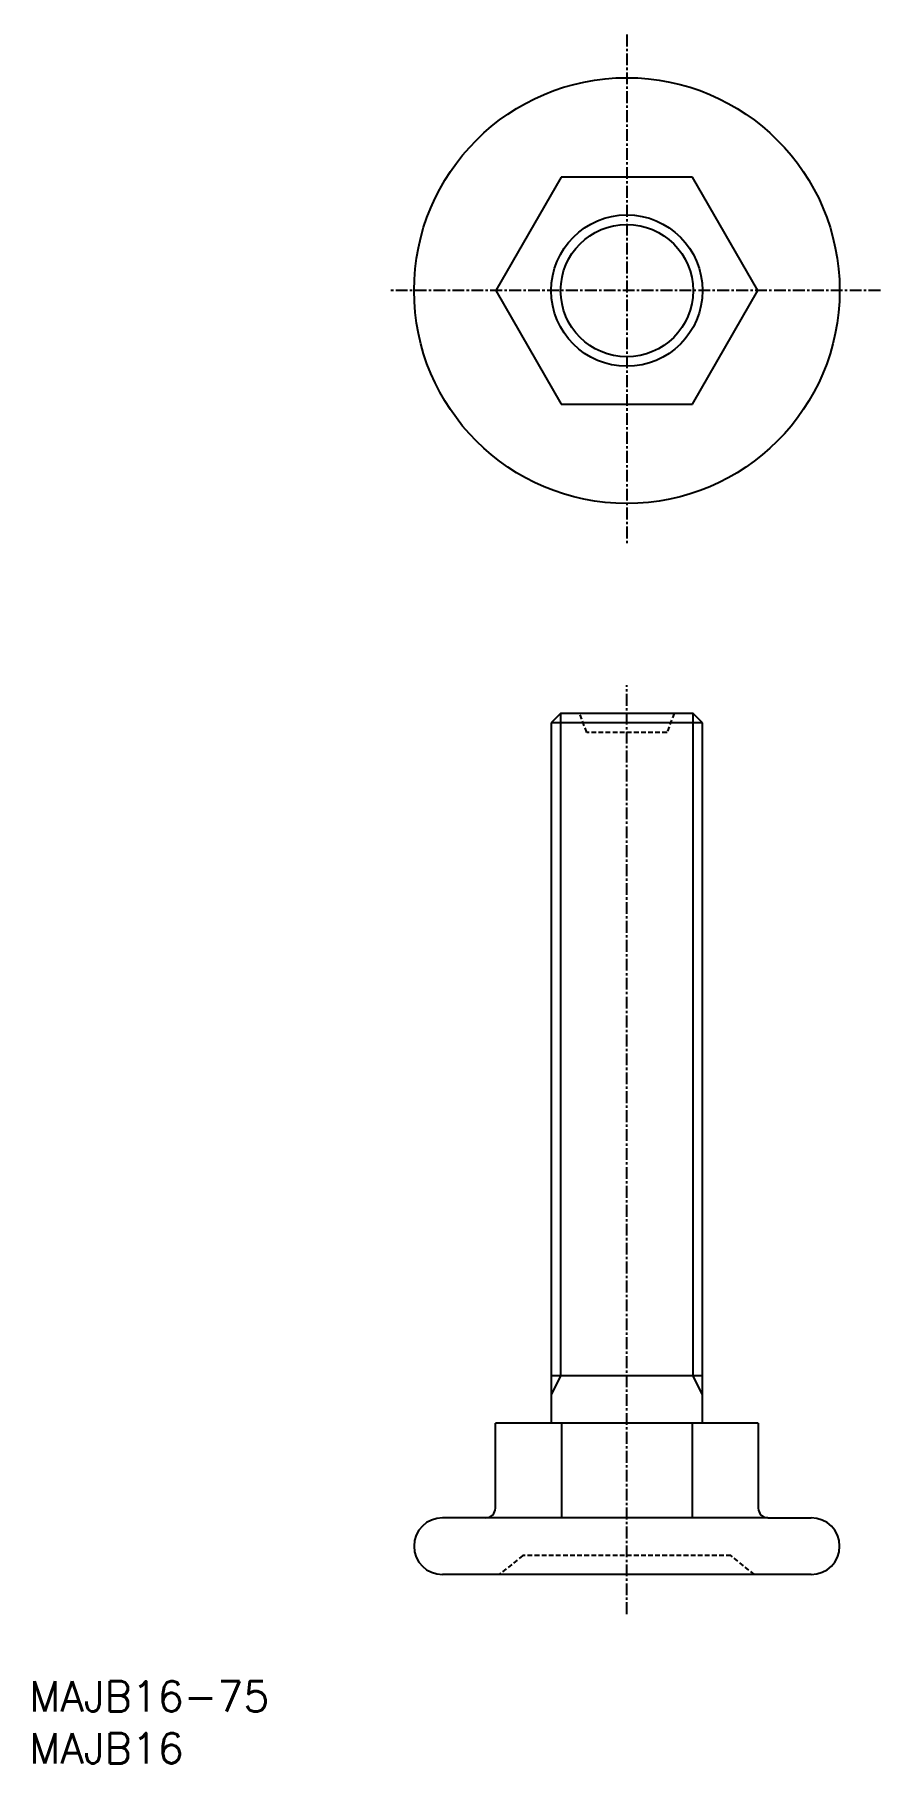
# Model space of a CAD drawing. Extents: x -63 to 27, y -156 to 27.
import ezdxf

# ---------------------------------------------------------------- set-up
doc = ezdxf.new("R2010")
doc.units = 0
doc.linetypes.add('CENTER', pattern=[2, 1.25, -0.25, 0.25, -0.25])
doc.linetypes.add('DASHED', pattern=[0.75, 0.5, -0.25])
doc.layers.get('0').update_dxf_attribs({"linetype": 'CONTINUOUS'})
doc.layers.add('CENTER', color=1, linetype='CENTER')
doc.styles.get("Standard").update_dxf_attribs({"font": 'txt.shx', "bigfont": 'bigfont.shx'})

msp = doc.modelspace()

# ---------------------------------------------------------------- linework, layer by layer
at = {"color": 7, "linetype": 'CONTINUOUS'}
for p, q in [((-6.93, 12), (-13.85, 0)), ((6.93, 12), (-6.93, 12)), ((13.85, 0), (6.93, 12)), ((-13.85, 0), (-6.93, -12)), ((6.93, -12), (13.85, 0)), ((-6.93, -12), (6.93, -12)), ((-7, -44.69), (-8, -45.69)), ((7, -44.69), (-7, -44.69)), ((8, -45.69), (7, -44.69)), ((-8, -45.69), (-8, -119.69)), ((8, -119.69), (8, -45.69)), ((8, -114.69), (-8, -114.69)), ((-13.9, -128.69), (-13.9, -119.69)), ((13.9, -119.69), (-13.9, -119.69)), ((-6.9, -119.69), (-6.9, -129.69)), ((6.9, -119.69), (6.9, -129.69)), ((13.9, -119.69), (13.9, -128.69)), ((14.9, -129.69), (-19.5, -129.69)), ((14.9, -129.69), (19.5, -129.69)), ((19.5, -135.69), (-19.5, -135.69))]:
    msp.add_line(p, q, dxfattribs=at)
at = {"color": 3, "linetype": 'CONTINUOUS'}
for p, q in [((-7, -44.69), (-7, -114.69)), ((7, -114.69), (7, -44.69)), ((8, -45.69), (-8, -45.69)), ((-7, -114.69), (-8, -116.69)), ((8, -116.69), (7, -114.69))]:
    msp.add_line(p, q, dxfattribs=at)
at = {"color": 3, "linetype": 'DASHED'}
for p, q in [((-4.25, -46.69), (-5, -44.69)), ((5, -44.69), (4.25, -46.69)), ((4.25, -46.69), (-4.25, -46.69)), ((-11, -133.69), (-13.5, -135.69)), ((11, -133.69), (-11, -133.69)), ((13.5, -135.69), (11, -133.69))]:
    msp.add_line(p, q, dxfattribs=at)
at = {"color": 7, "linetype": 'CONTINUOUS'}
for radius in [22.5, 8]:
    msp.add_circle((0, 0), radius, dxfattribs=at)
at = {"color": 3, "linetype": 'CONTINUOUS'}
msp.add_circle((0, 0), 7, dxfattribs=at)
at = {"color": 7, "linetype": 'CONTINUOUS'}
for centre, radius, start, end in [((-19.5, -132.69), 3, 90, 270), ((-14.9, -128.69), 1, 270, 0), ((14.9, -128.69), 1, 180, 270), ((19.5, -132.69), 3, 270, 90)]:
    msp.add_arc(centre, radius, start, end, dxfattribs=at)
at = {"layer": 'CENTER', "color": 1, "linetype": 'CENTER'}
for p, q in [((0, 27.06), (0, -26.86)), ((26.81, 0), (-24.98, 0)), ((0, -139.87), (0, -41.69))]:
    msp.add_line(p, q, dxfattribs=at)

# ---------------------------------------------------------------- texts
at = {"color": 7, "linetype": 'CONTINUOUS'}
for s, p in [('MAJB16-75', (-63.18, -150.16)), ('MAJB16', (-63.18, -155.65))]:
    msp.add_text(s, height=3.2, dxfattribs=at).set_placement(p)

doc.saveas('drawing.dxf')
